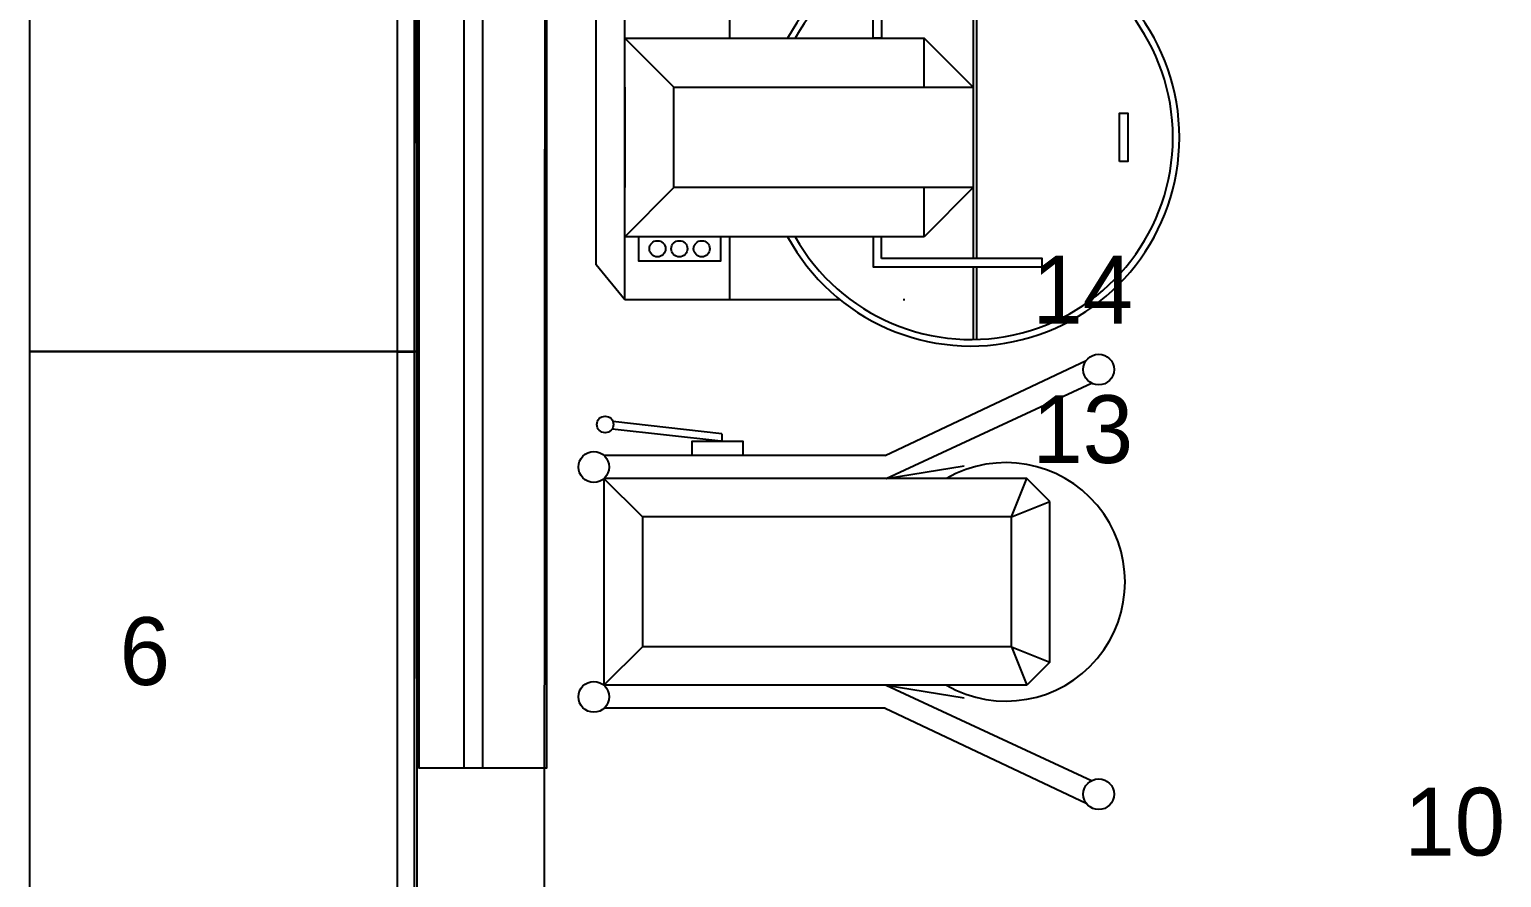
# Model space of a CAD drawing. Header units: millimetres. Extents: x 13502 to 23536, y 11874 to 14203.
# Drawn here: x 14939.8 to 15165.8, y 12705.5 to 12835.6 of the extents above; entities that cross this region are included whole.
import ezdxf

# ---------------------------------------------------------------- set-up
doc = ezdxf.new("R2010")
doc.units = ezdxf.units.MM
doc.layers.add('S2000-002 Çizgi', color=7, linetype='Continuous')
doc.styles.add('TAKSİM', font='GOTHIC.TTF', dxfattribs={"height": 20})

# ---------------------------------------------------------------- blocks, each defined once
blk = doc.blocks.new('A$C290F25D6')
at = {"layer": 'S2000-002 Çizgi'}
for p, q in [((7, 85.05), (12.38, 89.44)), ((12.38, 89.44), (51.46, 89.44)), ((51.46, 89.44), (56.85, 85.05)), ((7, 51.99), (7, 85.05)), ((7, 85.05), (56.85, 85.05)), ((16.68, 39.11), (16.68, 85.05)), ((16.68, 85.05), (24.22, 77.51)), ((22.06, 85.05), (41.78, 85.05)), ((39.63, 85.05), (24.22, 85.05)), ((47.17, 85.05), (39.63, 77.51)), ((47.17, 85.05), (47.17, 39.11)), ((56.85, 85.05), (56.85, 51.99)), ((24.22, 31.57), (24.22, 77.51)), ((24.22, 77.51), (39.63, 77.51)), ((39.63, 77.51), (39.63, 31.57)), ((7, 68.9), (16.68, 68.9)), ((47.17, 68.9), (56.85, 68.9)), ((7, 42.04), (7, 42.3)), ((16.68, 39.11), (24.22, 39.11)), ((24.22, 31.57), (16.68, 39.11)), ((39.63, 39.11), (47.17, 39.11)), ((39.63, 31.57), (47.17, 39.11)), ((12.09, 31.57), (0.92, 31.57)), ((12.09, 31.07), (0.93, 31.07)), ((50.51, 31.57), (13.33, 31.57)), ((50.51, 31.07), (13.33, 31.07)), ((62.92, 31.57), (51.76, 31.57)), ((62.91, 31.07), (51.76, 31.07))]:
    blk.add_line(p, q, dxfattribs=at)
for points in [[(16.68, 70.33), (16.68, 82.95), (13, 82.95), (13, 70.33)], [(28.21, 9.13), (35.64, 9.13), (35.64, 7.85), (28.21, 7.85)]]:
    blk.add_lwpolyline(points, close=True, dxfattribs=at)
for points in [[(13.33, 46.91), (12.09, 46.91), (12.09, 20.97), (13.33, 20.97), (13.33, 45.66)], [(13.33, 45.66), (16.68, 45.66), (16.68, 46.91), (12.09, 46.91), (12.09, 45.66)], [(50.51, 45.66), (47.17, 45.66), (47.17, 46.91), (51.76, 46.91), (51.76, 45.66)], [(50.51, 46.91), (51.76, 46.91), (51.76, 20.97), (50.51, 20.97), (50.51, 45.66)]]:
    blk.add_lwpolyline(points, dxfattribs=at)
for centre in [(14.84, 80.04), (14.84, 76.68), (14.84, 73.24)]:
    blk.add_circle(centre, 1.24, dxfattribs=at)
for radius, start, end in [(32, 118.4486, 61.5514), (31, 119.4548, 60.5452)]:
    blk.add_arc((31.92, 31.92), radius, start, end, dxfattribs=at)
blk = doc.blocks.new('A$C54077C1E')
at = {"layer": 'S2000-002 Çizgi'}
for p, q in [((50.8, 79.74), (19.07, 79.74)), ((19.07, 14.82), (19.07, 79.74)), ((24.96, 73.85), (19.07, 79.74)), ((44.91, 73.85), (50.8, 79.74)), ((50.8, 14.82), (50.8, 79.74)), ((54.34, 36.57), (54.34, 79.74)), ((56.51, 61.8), (58.39, 78.51)), ((57.68, 61.67), (59.56, 78.38)), ((44.91, 73.85), (24.96, 73.85)), ((24.96, 17.18), (24.96, 73.85)), ((44.91, 17.18), (44.91, 73.85)), ((57.68, 61.67), (56.51, 61.67)), ((15.54, 36.57), (0.98, 5.72)), ((19.07, 36.41), (4.45, 4.89)), ((19.07, 36.41), (17.13, 24.47)), ((50.8, 36.41), (65.42, 4.89)), ((50.8, 36.41), (52.74, 24.47)), ((54.34, 36.57), (68.89, 5.72)), ((24.96, 17.18), (19.07, 14.82)), ((24.96, 17.18), (22.6, 11.29)), ((24.96, 17.18), (44.91, 17.18)), ((44.91, 17.18), (47.27, 11.29)), ((44.91, 17.18), (50.8, 14.82)), ((22.6, 11.29), (19.07, 14.82)), ((47.27, 11.29), (50.8, 14.82)), ((22.6, 11.29), (47.27, 11.29))]:
    blk.add_line(p, q, dxfattribs=at)
blk.add_lwpolyline([(15.54, 36.57), (15.54, 79.74)], dxfattribs=at)
blk.add_lwpolyline([(54.34, 58.41), (54.34, 66.19), (56.51, 66.19), (56.51, 58.41)], close=True, dxfattribs=at)
for centre, radius in [((17.3, 81.3), 2.36), ((52.57, 81.3), 2.36), ((59.1, 79.56), 1.27), ((2.36, 3.81), 2.36), ((67.52, 3.81), 2.36)]:
    blk.add_circle(centre, radius, dxfattribs=at)
blk.add_arc((34.94, 18.06), 18.3, 150.1237, 29.8763, dxfattribs=at)

msp = doc.modelspace()

# ---------------------------------------------------------------- linework, layer by layer
msp.add_lwpolyline([(14998.89, 12612.75), (14999.36, 13352), (15019.27, 13352), (15018.81, 12611.59)])
for points in [[(15019.27, 13132.18), (14999.59, 13132.18), (14999.59, 12722.28), (15019.27, 12722.28)], [(15006.54, 12722.28), (15009.43, 12722.28), (15009.43, 13132.18), (15006.54, 13132.18)], [(14939.84, 12786.2), (14999.36, 12786.2), (14999.36, 12959.65), (14939.84, 12959.65)], [(14996.35, 12959.59), (14998.89, 12959.59), (14998.89, 12786.2), (14996.35, 12786.2)], [(14939.84, 12612.75), (14999.36, 12612.75), (14999.36, 12786.2), (14939.84, 12786.2)], [(14996.35, 12786.14), (14998.89, 12786.14), (14998.89, 12612.75), (14996.35, 12612.75)]]:
    msp.add_lwpolyline(points, close=True)

# ---------------------------------------------------------------- block references
at = {"layer": 'S2000-002 Çizgi', "rotation": 90}
for name, p in [('A$C290F25D6', (15116.27, 12787.1)), ('A$C54077C1E', (15107.77, 12715.88))]:
    msp.add_blockref(name, p, dxfattribs=at)

# ---------------------------------------------------------------- texts
at = {"style": 'TAKSİM'}
for s, p in [('14', (15093.77, 12790.47)), ('13', (15093.77, 12769.06)), ('6', (14953.68, 12735)), ('10', (15150.87, 12708.83))]:
    msp.add_text(s, height=10.4, dxfattribs=at).set_placement(p)

doc.saveas('drawing.dxf')
